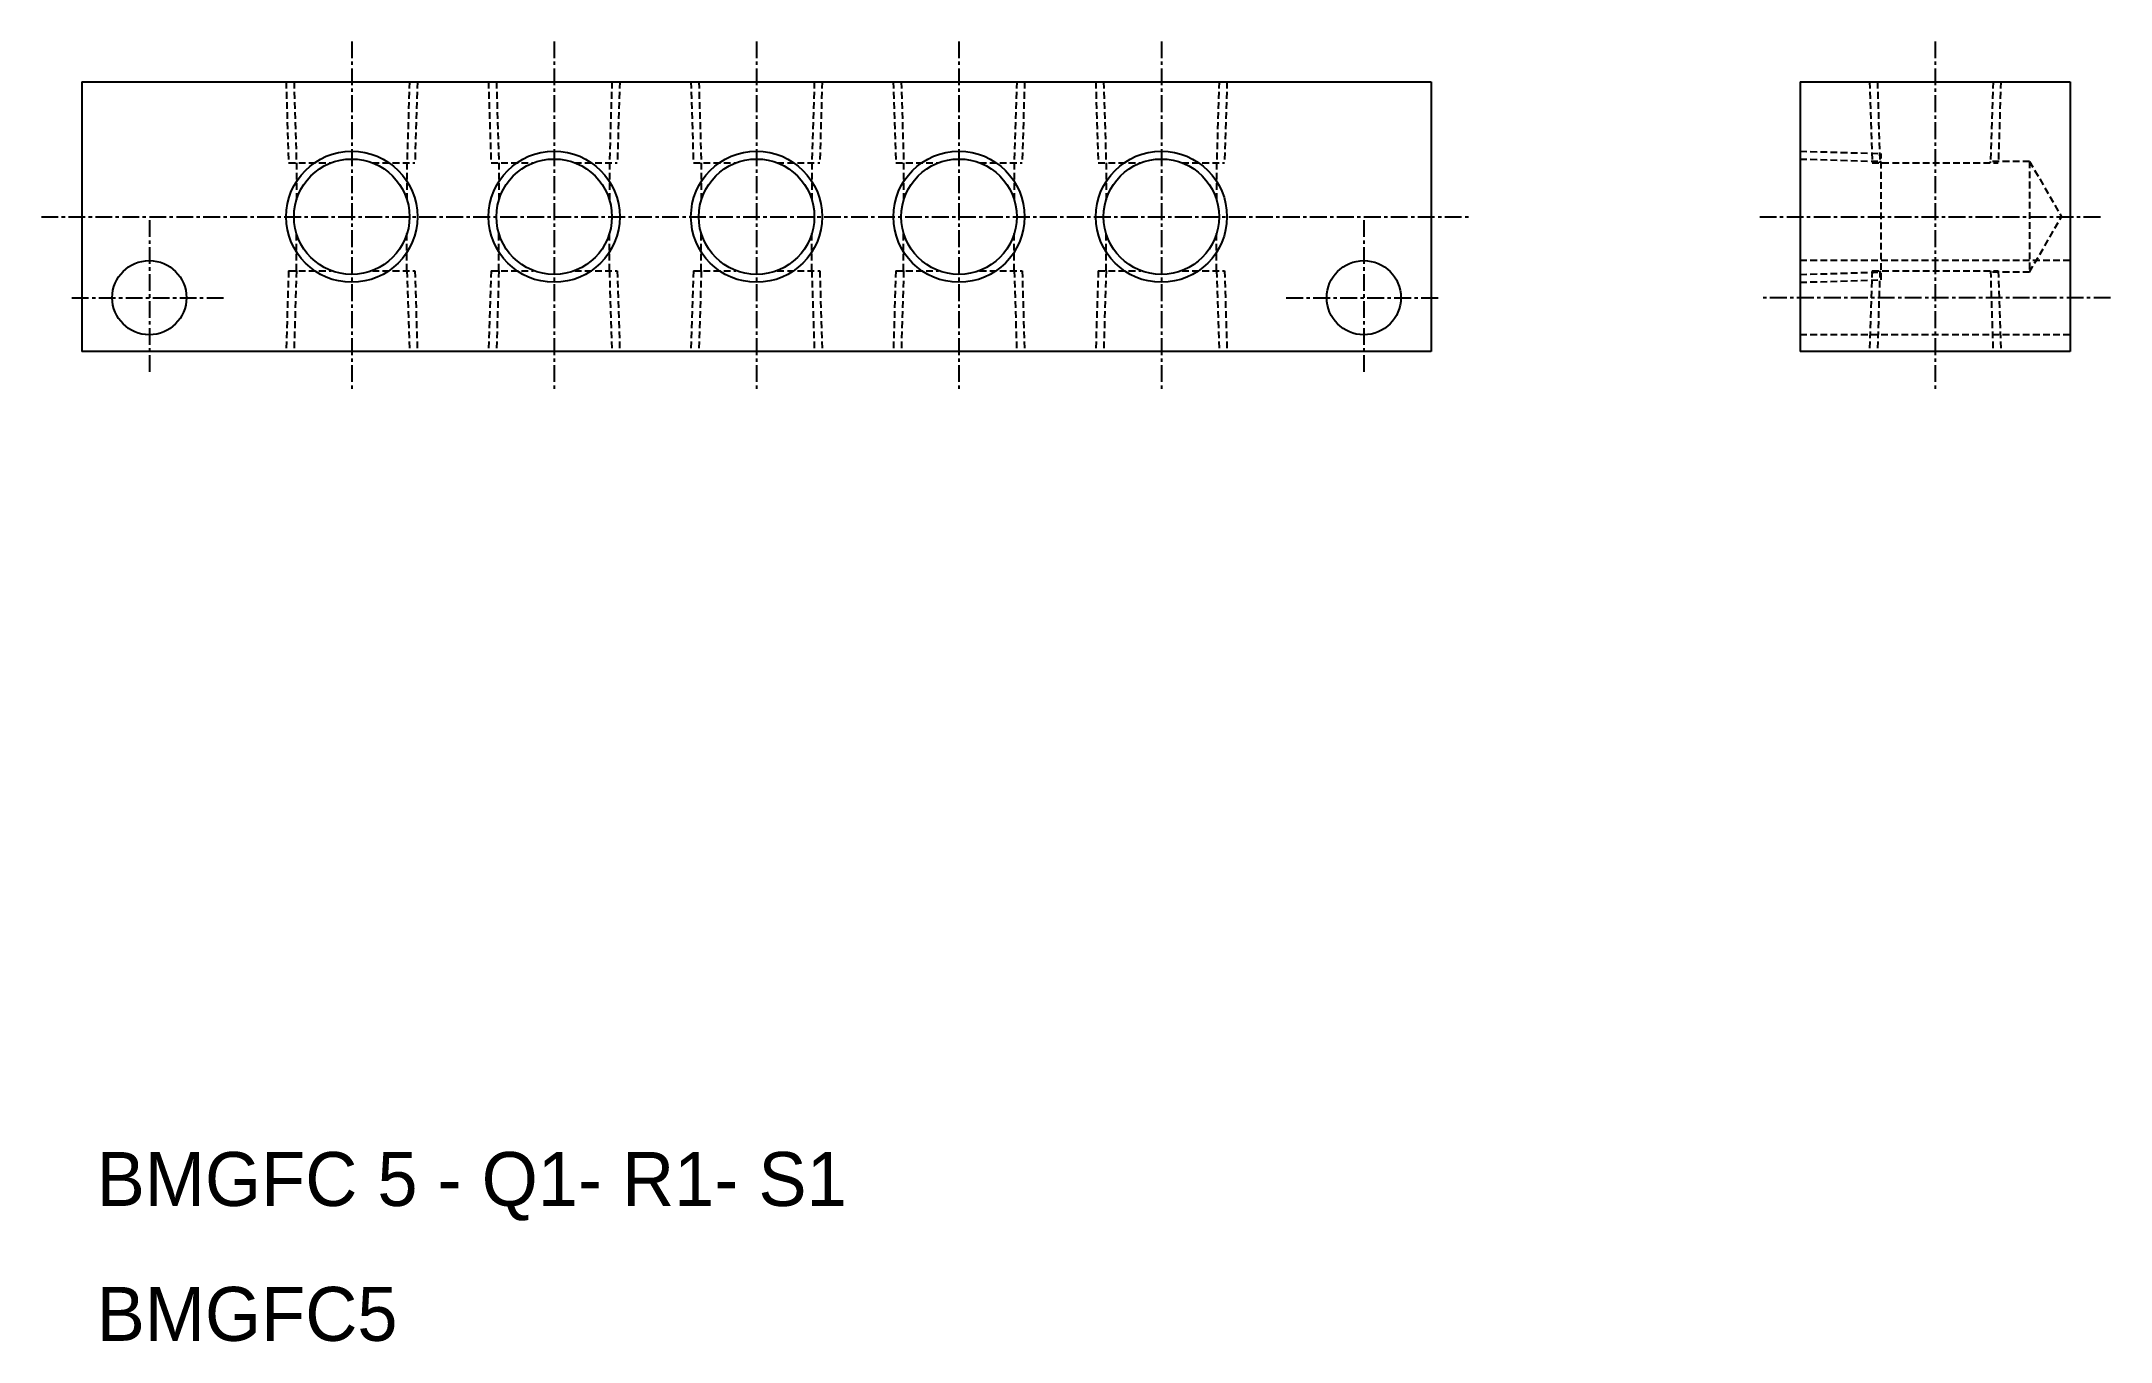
# Model space of a CAD drawing. Extents: x 3753 to 3906, y 10784 to 10880.
import ezdxf

# ---------------------------------------------------------------- set-up
doc = ezdxf.new("R2010")
doc.units = 0
doc.linetypes.add('CENTER', pattern=[2, 1.25, -0.25, 0.25, -0.25])
doc.linetypes.add('DASHED', pattern=[0.75, 0.5, -0.25])
doc.layers.get('0').update_dxf_attribs({"linetype": 'CONTINUOUS'})
doc.layers.add('CENTER', color=1, linetype='CENTER')

msp = doc.modelspace()

# ---------------------------------------------------------------- linework, layer by layer
at = {"color": 7, "linetype": 'CONTINUOUS'}
for p, q in [((3755.65, 10877.33), (3855.65, 10877.33)), ((3755.65, 10877.33), (3755.65, 10857.33)), ((3855.65, 10877.33), (3855.65, 10857.33)), ((3882.99, 10877.33), (3882.99, 10857.33)), ((3882.99, 10877.33), (3902.99, 10877.33)), ((3902.99, 10877.33), (3902.99, 10857.33)), ((3855.65, 10857.33), (3755.65, 10857.33)), ((3902.99, 10857.33), (3882.99, 10857.33))]:
    msp.add_line(p, q, dxfattribs=at)
at = {"color": 3, "linetype": 'DASHED'}
for p, q in [((3770.78, 10877.33), (3770.97, 10871.33)), ((3771.37, 10877.33), (3771.55, 10871.33)), ((3779.93, 10877.33), (3779.74, 10871.33)), ((3780.51, 10877.33), (3780.33, 10871.33)), ((3785.78, 10877.33), (3785.97, 10871.33)), ((3786.37, 10877.33), (3786.55, 10871.33)), ((3794.93, 10877.33), (3794.74, 10871.33)), ((3795.51, 10877.33), (3795.33, 10871.33)), ((3800.78, 10877.33), (3800.97, 10871.33)), ((3801.37, 10877.33), (3801.55, 10871.33)), ((3809.93, 10877.33), (3809.74, 10871.33)), ((3810.51, 10877.33), (3810.33, 10871.33)), ((3815.78, 10877.33), (3815.97, 10871.33)), ((3816.37, 10877.33), (3816.55, 10871.33)), ((3824.93, 10877.33), (3824.74, 10871.33)), ((3825.51, 10877.33), (3825.33, 10871.33)), ((3830.78, 10877.33), (3830.97, 10871.33)), ((3831.37, 10877.33), (3831.55, 10871.33)), ((3839.93, 10877.33), (3839.74, 10871.33)), ((3840.51, 10877.33), (3840.33, 10871.33)), ((3888.13, 10877.33), (3888.32, 10871.33)), ((3888.71, 10877.33), (3888.9, 10871.33)), ((3897.28, 10877.33), (3897.09, 10871.33)), ((3897.86, 10877.33), (3897.67, 10871.33)), ((3882.99, 10872.19), (3888.99, 10872.01)), ((3770.97, 10871.33), (3774.12, 10871.33)), ((3771.55, 10871.33), (3771.55, 10868.58)), ((3777.18, 10871.33), (3780.33, 10871.33)), ((3779.74, 10871.33), (3779.74, 10868.58)), ((3785.97, 10871.33), (3789.12, 10871.33)), ((3786.55, 10871.33), (3786.55, 10868.58)), ((3792.18, 10871.33), (3795.33, 10871.33)), ((3794.74, 10871.33), (3794.74, 10868.58)), ((3800.97, 10871.33), (3804.12, 10871.33)), ((3801.55, 10871.33), (3801.55, 10868.58)), ((3807.18, 10871.33), (3810.33, 10871.33)), ((3809.74, 10871.33), (3809.74, 10868.58)), ((3815.97, 10871.33), (3819.12, 10871.33)), ((3816.55, 10871.33), (3816.55, 10868.58)), ((3822.18, 10871.33), (3825.33, 10871.33)), ((3824.74, 10871.33), (3824.74, 10868.58)), ((3830.97, 10871.33), (3834.12, 10871.33)), ((3831.55, 10871.33), (3831.55, 10868.58)), ((3837.18, 10871.33), (3840.33, 10871.33)), ((3839.74, 10871.33), (3839.74, 10868.58)), ((3882.99, 10871.61), (3888.99, 10871.43)), ((3888.32, 10871.33), (3897.67, 10871.33)), ((3888.9, 10871.43), (3888.99, 10871.43)), ((3888.9, 10871.33), (3888.9, 10871.43)), ((3888.99, 10862.65), (3888.99, 10872.01)), ((3899.99, 10871.43), (3897.09, 10871.43)), ((3897.09, 10871.33), (3897.09, 10871.43)), ((3899.99, 10871.43), (3899.99, 10863.23)), ((3899.99, 10871.43), (3902.36, 10867.33)), ((3771.55, 10863.33), (3771.55, 10866.08)), ((3779.74, 10863.33), (3779.74, 10866.08)), ((3786.55, 10863.33), (3786.55, 10866.08)), ((3794.74, 10863.33), (3794.74, 10866.08)), ((3801.55, 10863.33), (3801.55, 10866.08)), ((3809.74, 10863.33), (3809.74, 10866.08)), ((3816.55, 10863.33), (3816.55, 10866.08)), ((3824.74, 10863.33), (3824.74, 10866.08)), ((3831.55, 10863.33), (3831.55, 10866.08)), ((3839.74, 10863.33), (3839.74, 10866.08)), ((3899.99, 10863.23), (3902.36, 10867.33)), ((3770.97, 10863.33), (3770.78, 10857.33)), ((3770.97, 10863.33), (3774.12, 10863.33)), ((3771.55, 10863.33), (3771.37, 10857.33)), ((3777.18, 10863.33), (3780.33, 10863.33)), ((3779.74, 10863.33), (3779.93, 10857.33)), ((3780.33, 10863.33), (3780.51, 10857.33)), ((3785.97, 10863.33), (3785.78, 10857.33)), ((3785.97, 10863.33), (3789.12, 10863.33)), ((3786.55, 10863.33), (3786.37, 10857.33)), ((3792.18, 10863.33), (3795.33, 10863.33)), ((3794.74, 10863.33), (3794.93, 10857.33)), ((3795.33, 10863.33), (3795.51, 10857.33)), ((3800.97, 10863.33), (3800.78, 10857.33)), ((3800.97, 10863.33), (3804.12, 10863.33)), ((3801.55, 10863.33), (3801.37, 10857.33)), ((3807.18, 10863.33), (3810.33, 10863.33)), ((3809.74, 10863.33), (3809.93, 10857.33)), ((3810.33, 10863.33), (3810.51, 10857.33)), ((3815.97, 10863.33), (3815.78, 10857.33)), ((3815.97, 10863.33), (3819.12, 10863.33)), ((3816.55, 10863.33), (3816.37, 10857.33)), ((3822.18, 10863.33), (3825.33, 10863.33)), ((3824.74, 10863.33), (3824.93, 10857.33)), ((3825.33, 10863.33), (3825.51, 10857.33)), ((3830.97, 10863.33), (3830.78, 10857.33)), ((3830.97, 10863.33), (3834.12, 10863.33)), ((3831.55, 10863.33), (3831.37, 10857.33)), ((3837.18, 10863.33), (3840.33, 10863.33)), ((3839.74, 10863.33), (3839.93, 10857.33)), ((3840.33, 10863.33), (3840.51, 10857.33)), ((3902.99, 10864.08), (3882.99, 10864.08)), ((3882.99, 10863.05), (3888.99, 10863.23)), ((3888.32, 10863.33), (3888.13, 10857.33)), ((3888.32, 10863.33), (3897.67, 10863.33)), ((3888.9, 10863.33), (3888.71, 10857.33)), ((3888.9, 10863.33), (3888.9, 10863.23)), ((3888.9, 10863.23), (3888.99, 10863.23)), ((3897.09, 10863.33), (3897.28, 10857.33)), ((3897.09, 10863.33), (3897.09, 10863.23)), ((3899.99, 10863.23), (3897.09, 10863.23)), ((3897.67, 10863.33), (3897.86, 10857.33)), ((3882.99, 10862.47), (3888.99, 10862.65)), ((3902.99, 10858.58), (3882.99, 10858.58))]:
    msp.add_line(p, q, dxfattribs=at)
at = {"color": 3, "linetype": 'CONTINUOUS'}
for centre in [(3775.65, 10867.33), (3790.65, 10867.33), (3805.65, 10867.33), (3820.65, 10867.33), (3835.65, 10867.33)]:
    msp.add_circle(centre, 4.86, dxfattribs=at)
at = {"color": 7, "linetype": 'CONTINUOUS'}
for centre, radius in [((3775.65, 10867.33), 4.28), ((3790.65, 10867.33), 4.28), ((3805.65, 10867.33), 4.28), ((3820.65, 10867.33), 4.28), ((3835.65, 10867.33), 4.28), ((3760.65, 10861.33), 2.75), ((3850.65, 10861.33), 2.75)]:
    msp.add_circle(centre, radius, dxfattribs=at)
at = {"layer": 'CENTER'}
for p, q in [((3775.65, 10880.33), (3775.65, 10854.33)), ((3790.65, 10880.33), (3790.65, 10854.33)), ((3805.65, 10880.33), (3805.65, 10854.33)), ((3820.65, 10880.33), (3820.65, 10854.33)), ((3835.65, 10880.33), (3835.65, 10854.33)), ((3892.99, 10880.33), (3892.99, 10854.33)), ((3752.65, 10867.33), (3858.65, 10867.33)), ((3760.65, 10867.08), (3760.65, 10855.58)), ((3850.65, 10867.08), (3850.65, 10855.58)), ((3879.99, 10867.33), (3905.36, 10867.33)), ((3754.9, 10861.33), (3766.4, 10861.33)), ((3844.9, 10861.33), (3856.4, 10861.33)), ((3905.99, 10861.33), (3879.99, 10861.33))]:
    msp.add_line(p, q, dxfattribs=at)

# ---------------------------------------------------------------- texts
at = {"color": 7, "linetype": 'CONTINUOUS'}
for s, p in [('BMGFC 5 - Q1- R1- S1', (3756.75, 10794)), ('BMGFC5', (3756.75, 10784))]:
    msp.add_text(s, height=4, dxfattribs=at).set_placement(p)

doc.saveas('drawing.dxf')
